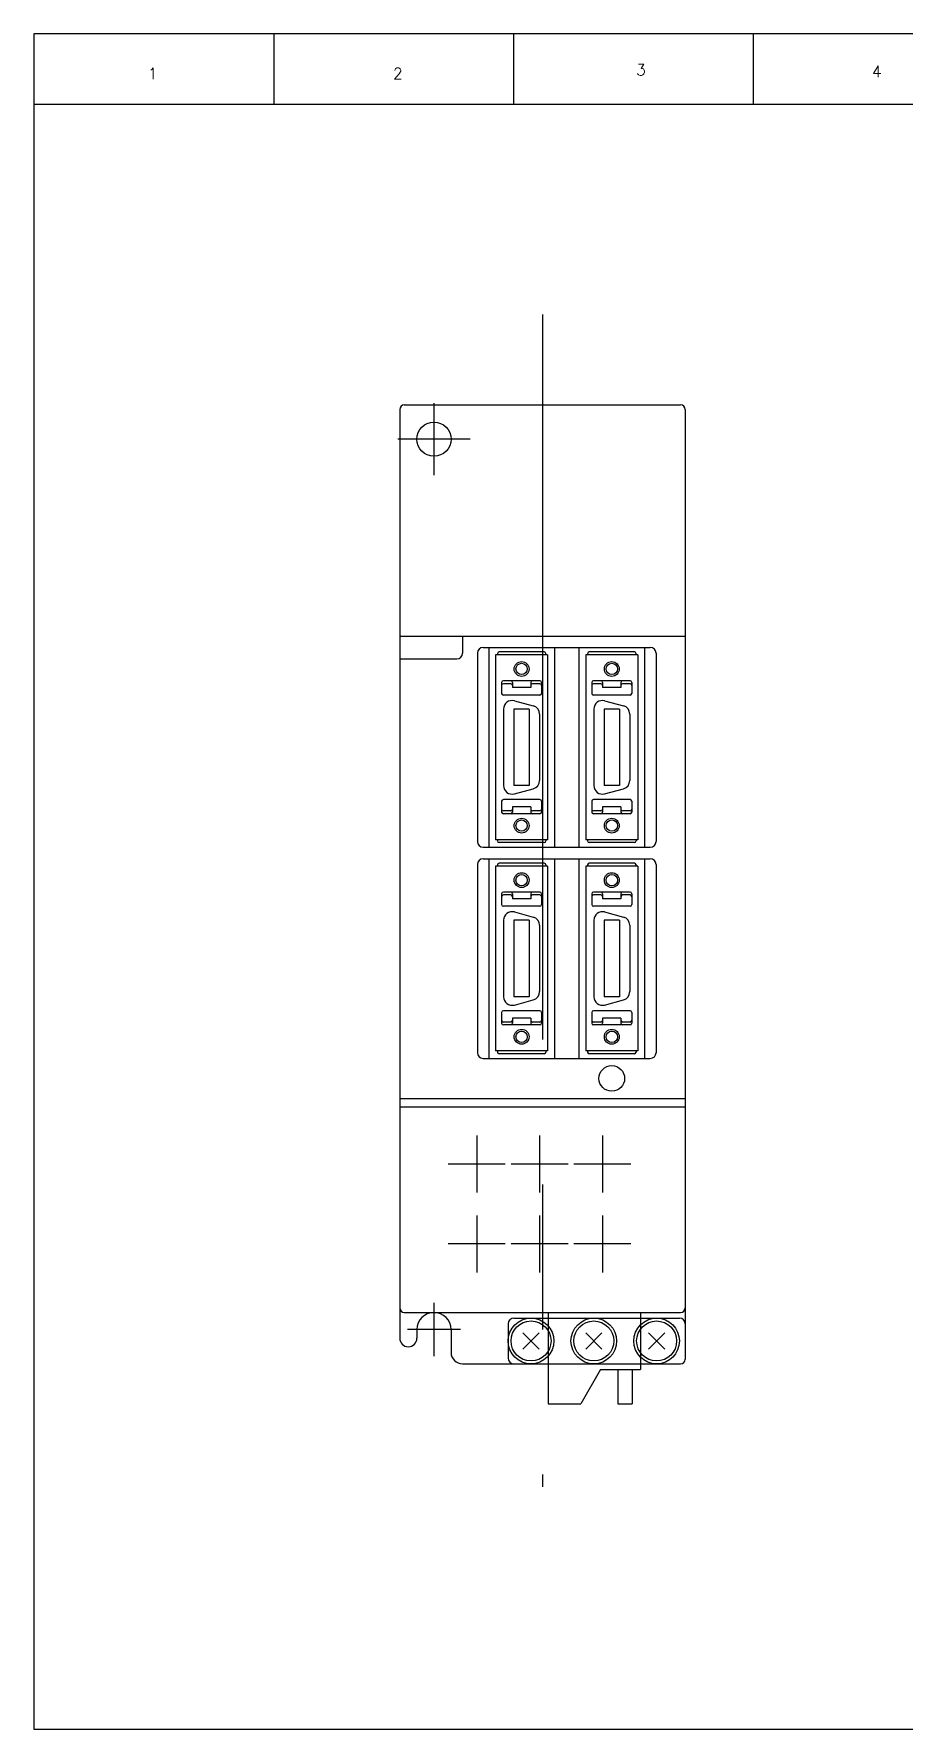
# Model space of a CAD drawing. Header units: millimetres. Extents: x -945625 to 316, y 6 to 533140.
# Drawn here: x -945094 to -944941.5, y 532278.3 to 532575.3 of the extents above; entities that cross this region are included whole.
import ezdxf

# ---------------------------------------------------------------- set-up
doc = ezdxf.new("R2010")
doc.units = ezdxf.units.MM
doc.header["$LTSCALE"] = 4
doc.linetypes.add('CENTER', pattern=[50.8, 31.75, -6.35, 6.35, -6.35])
for name, color, linetype in [('10', 4, 'Continuous'), ('11', 7, 'Continuous'), ('12', 3, 'Continuous'), ('16', 4, 'CENTER'), ('17', 6, 'CENTER')]:
    doc.layers.add(name, color=color, linetype=linetype)
doc.styles.get("Standard").update_dxf_attribs({"font": 'simplex.shx', "height": 2, "bigfont": '@extfont2.shx'})

msp = doc.modelspace()

# ---------------------------------------------------------------- linework, layer by layer
at = {"ltscale": 0.5}
for p, q in [((-944673.96, 532575.28), (-945093.96, 532575.28)), ((-945093.96, 532575.28), (-945093.96, 532278.28)), ((-945051.96, 532575.28), (-945051.96, 532562.91)), ((-945009.96, 532575.28), (-945009.96, 532562.91)), ((-944967.96, 532575.28), (-944967.96, 532562.91)), ((-944673.96, 532562.91), (-945093.96, 532562.91)), ((-945093.96, 532278.28), (-944673.96, 532278.28))]:
    msp.add_line(p, q, dxfattribs=at)
at = {"layer": '10'}
for p, q in [((-945029.88, 532469.78), (-945029.88, 532346.78)), ((-945018.88, 532469.78), (-945018.88, 532466.78)), ((-945015.28, 532467.78), (-944985.98, 532467.78)), ((-945014.28, 532467.78), (-945014.28, 532432.78)), ((-945002.78, 532467.78), (-945002.78, 532432.78)), ((-944998.48, 532467.78), (-944998.48, 532432.78)), ((-944986.98, 532467.78), (-944986.98, 532432.78)), ((-944979.88, 532469.78), (-944979.88, 532343.08)), ((-945029.88, 532465.78), (-945019.88, 532465.78)), ((-945016.28, 532466.78), (-945016.28, 532433.78)), ((-945003.98, 532466.49), (-945013.08, 532466.49)), ((-945013.08, 532466.49), (-945013.08, 532434.09)), ((-945012.78, 532466.69), (-945012.78, 532466.49)), ((-945004.58, 532466.99), (-945012.48, 532466.99)), ((-945004.28, 532466.69), (-945004.28, 532466.49)), ((-945003.98, 532466.49), (-945003.98, 532434.09)), ((-944997.28, 532466.49), (-944997.28, 532434.09)), ((-944988.18, 532466.49), (-944997.28, 532466.49)), ((-944996.98, 532466.69), (-944996.98, 532466.49)), ((-944988.78, 532466.99), (-944996.68, 532466.99)), ((-944988.48, 532466.69), (-944988.48, 532466.49)), ((-944988.18, 532466.49), (-944988.18, 532434.09)), ((-944984.98, 532466.78), (-944984.98, 532433.78)), ((-945012.03, 532461.64), (-945012.03, 532459.74)), ((-945010.43, 532461.94), (-945011.73, 532461.94)), ((-945006.63, 532461.94), (-945010.43, 532461.94)), ((-945010.13, 532461.64), (-945010.13, 532460.74)), ((-945006.93, 532461.64), (-945006.93, 532460.74)), ((-945005.33, 532461.94), (-945006.63, 532461.94)), ((-945005.03, 532461.64), (-945005.03, 532459.74)), ((-944996.23, 532461.64), (-944996.23, 532459.74)), ((-944994.63, 532461.94), (-944995.93, 532461.94)), ((-944990.83, 532461.94), (-944994.63, 532461.94)), ((-944994.33, 532461.64), (-944994.33, 532460.74)), ((-944991.13, 532461.64), (-944991.13, 532460.74)), ((-944989.53, 532461.94), (-944990.83, 532461.94)), ((-944989.23, 532461.64), (-944989.23, 532459.74)), ((-945010.43, 532461.44), (-945011.73, 532461.44)), ((-945005.33, 532459.44), (-945011.73, 532459.44)), ((-945006.93, 532460.74), (-945010.13, 532460.74)), ((-945005.33, 532461.44), (-945006.63, 532461.44)), ((-944994.63, 532461.44), (-944995.93, 532461.44)), ((-944989.53, 532459.44), (-944995.93, 532459.44)), ((-944991.13, 532460.74), (-944994.33, 532460.74)), ((-944989.53, 532461.44), (-944990.83, 532461.44)), ((-945011.68, 532456.99), (-945011.68, 532443.59)), ((-945009.88, 532456.99), (-945009.88, 532443.59)), ((-945007.18, 532456.99), (-945009.88, 532456.99)), ((-945009.79, 532458.44), (-945006.49, 532457.56)), ((-945007.18, 532456.99), (-945007.18, 532443.59)), ((-945005.38, 532456.11), (-945005.38, 532444.48)), ((-944995.88, 532456.99), (-944995.88, 532443.59)), ((-944991.38, 532456.99), (-944994.08, 532456.99)), ((-944994.08, 532456.99), (-944994.08, 532443.59)), ((-944993.99, 532458.44), (-944990.69, 532457.56)), ((-944991.38, 532456.99), (-944991.38, 532443.59)), ((-944989.58, 532456.11), (-944989.58, 532444.48)), ((-945012.03, 532440.84), (-945012.03, 532438.94)), ((-945005.33, 532441.14), (-945011.73, 532441.14)), ((-945007.18, 532443.59), (-945009.88, 532443.59)), ((-945009.79, 532442.14), (-945006.49, 532443.03)), ((-945005.03, 532440.84), (-945005.03, 532438.94)), ((-944996.23, 532440.84), (-944996.23, 532438.94)), ((-944989.53, 532441.14), (-944995.93, 532441.14)), ((-944991.38, 532443.59), (-944994.08, 532443.59)), ((-944993.99, 532442.14), (-944990.69, 532443.03)), ((-944989.23, 532440.84), (-944989.23, 532438.94)), ((-945010.43, 532439.14), (-945011.73, 532439.14)), ((-945010.43, 532438.64), (-945011.73, 532438.64)), ((-945006.63, 532438.64), (-945010.43, 532438.64)), ((-945006.93, 532439.84), (-945010.13, 532439.84)), ((-945010.13, 532439.84), (-945010.13, 532438.94)), ((-945006.93, 532439.84), (-945006.93, 532438.94)), ((-945005.33, 532439.14), (-945006.63, 532439.14)), ((-945005.33, 532438.64), (-945006.63, 532438.64)), ((-944994.63, 532439.14), (-944995.93, 532439.14)), ((-944994.63, 532438.64), (-944995.93, 532438.64)), ((-944990.83, 532438.64), (-944994.63, 532438.64)), ((-944994.33, 532439.84), (-944994.33, 532438.94)), ((-944991.13, 532439.84), (-944994.33, 532439.84)), ((-944991.13, 532439.84), (-944991.13, 532438.94)), ((-944989.53, 532439.14), (-944990.83, 532439.14)), ((-944989.53, 532438.64), (-944990.83, 532438.64)), ((-945015.28, 532432.78), (-944985.98, 532432.78)), ((-945003.98, 532434.09), (-945013.08, 532434.09)), ((-945012.78, 532434.09), (-945012.78, 532433.89)), ((-945004.58, 532433.59), (-945012.48, 532433.59)), ((-945004.28, 532434.09), (-945004.28, 532433.89)), ((-944988.18, 532434.09), (-944997.28, 532434.09)), ((-944996.98, 532434.09), (-944996.98, 532433.89)), ((-944988.78, 532433.59), (-944996.68, 532433.59)), ((-944988.48, 532434.09), (-944988.48, 532433.89)), ((-945016.28, 532429.78), (-945016.28, 532396.78)), ((-945015.28, 532430.78), (-944985.98, 532430.78)), ((-945014.28, 532430.78), (-945014.28, 532395.78)), ((-945013.08, 532429.49), (-945013.08, 532397.09)), ((-945003.98, 532429.49), (-945013.08, 532429.49)), ((-945012.78, 532429.69), (-945012.78, 532429.49)), ((-945004.58, 532429.99), (-945012.48, 532429.99)), ((-945004.28, 532429.69), (-945004.28, 532429.49)), ((-945003.98, 532429.49), (-945003.98, 532397.09)), ((-945002.78, 532430.78), (-945002.78, 532395.78)), ((-944998.48, 532430.78), (-944998.48, 532395.78)), ((-944988.18, 532429.49), (-944997.28, 532429.49)), ((-944997.28, 532429.49), (-944997.28, 532397.09)), ((-944996.98, 532429.69), (-944996.98, 532429.49)), ((-944988.78, 532429.99), (-944996.68, 532429.99)), ((-944988.48, 532429.69), (-944988.48, 532429.49)), ((-944988.18, 532429.49), (-944988.18, 532397.09)), ((-944986.98, 532430.78), (-944986.98, 532395.78)), ((-944984.98, 532429.78), (-944984.98, 532396.78)), ((-945012.03, 532424.64), (-945012.03, 532422.74)), ((-945010.43, 532424.94), (-945011.73, 532424.94)), ((-945010.43, 532424.44), (-945011.73, 532424.44)), ((-945006.63, 532424.94), (-945010.43, 532424.94)), ((-945010.13, 532424.64), (-945010.13, 532423.74)), ((-945006.93, 532423.74), (-945010.13, 532423.74)), ((-945006.93, 532424.64), (-945006.93, 532423.74)), ((-945005.33, 532424.94), (-945006.63, 532424.94)), ((-945005.33, 532424.44), (-945006.63, 532424.44)), ((-945005.03, 532424.64), (-945005.03, 532422.74)), ((-944996.23, 532424.64), (-944996.23, 532422.74)), ((-944994.63, 532424.94), (-944995.93, 532424.94)), ((-944994.63, 532424.44), (-944995.93, 532424.44)), ((-944990.83, 532424.94), (-944994.63, 532424.94)), ((-944994.33, 532424.64), (-944994.33, 532423.74)), ((-944991.13, 532423.74), (-944994.33, 532423.74)), ((-944991.13, 532424.64), (-944991.13, 532423.74)), ((-944989.53, 532424.94), (-944990.83, 532424.94)), ((-944989.53, 532424.44), (-944990.83, 532424.44)), ((-944989.23, 532424.64), (-944989.23, 532422.74)), ((-945005.33, 532422.44), (-945011.73, 532422.44)), ((-945009.79, 532421.44), (-945006.49, 532420.56)), ((-944989.53, 532422.44), (-944995.93, 532422.44)), ((-944993.99, 532421.44), (-944990.69, 532420.56)), ((-945011.68, 532419.99), (-945011.68, 532406.59)), ((-945007.18, 532419.99), (-945009.88, 532419.99)), ((-945009.88, 532419.99), (-945009.88, 532406.59)), ((-945007.18, 532419.99), (-945007.18, 532406.59)), ((-945005.38, 532419.11), (-945005.38, 532407.48)), ((-944995.88, 532419.99), (-944995.88, 532406.59)), ((-944994.08, 532419.99), (-944994.08, 532406.59)), ((-944991.38, 532419.99), (-944994.08, 532419.99)), ((-944991.38, 532419.99), (-944991.38, 532406.59)), ((-944989.58, 532419.11), (-944989.58, 532407.48)), ((-945007.18, 532406.59), (-945009.88, 532406.59)), ((-945009.79, 532405.14), (-945006.49, 532406.03)), ((-944991.38, 532406.59), (-944994.08, 532406.59)), ((-944993.99, 532405.14), (-944990.69, 532406.03)), ((-945012.03, 532403.84), (-945012.03, 532401.94)), ((-945005.33, 532404.14), (-945011.73, 532404.14)), ((-945010.13, 532402.84), (-945010.13, 532401.94)), ((-945006.93, 532402.84), (-945010.13, 532402.84)), ((-945006.93, 532402.84), (-945006.93, 532401.94)), ((-945005.03, 532403.84), (-945005.03, 532401.94)), ((-944996.23, 532403.84), (-944996.23, 532401.94)), ((-944989.53, 532404.14), (-944995.93, 532404.14)), ((-944991.13, 532402.84), (-944994.33, 532402.84)), ((-944994.33, 532402.84), (-944994.33, 532401.94)), ((-944991.13, 532402.84), (-944991.13, 532401.94)), ((-944989.23, 532403.84), (-944989.23, 532401.94)), ((-945010.43, 532402.14), (-945011.73, 532402.14)), ((-945010.43, 532401.64), (-945011.73, 532401.64)), ((-945006.63, 532401.64), (-945010.43, 532401.64)), ((-945005.33, 532402.14), (-945006.63, 532402.14)), ((-945005.33, 532401.64), (-945006.63, 532401.64)), ((-944994.63, 532402.14), (-944995.93, 532402.14)), ((-944994.63, 532401.64), (-944995.93, 532401.64)), ((-944990.83, 532401.64), (-944994.63, 532401.64)), ((-944989.53, 532402.14), (-944990.83, 532402.14)), ((-944989.53, 532401.64), (-944990.83, 532401.64)), ((-945003.98, 532397.09), (-945013.08, 532397.09)), ((-945012.78, 532397.09), (-945012.78, 532396.89)), ((-945004.58, 532396.59), (-945012.48, 532396.59)), ((-945004.28, 532397.09), (-945004.28, 532396.89)), ((-944988.18, 532397.09), (-944997.28, 532397.09)), ((-944996.98, 532397.09), (-944996.98, 532396.89)), ((-944988.78, 532396.59), (-944996.68, 532396.59)), ((-944988.48, 532397.09), (-944988.48, 532396.89)), ((-945015.28, 532395.78), (-944985.98, 532395.78)), ((-945029.88, 532388.78), (-944979.88, 532388.78)), ((-945029.88, 532387.28), (-944979.88, 532387.28)), ((-945029.08, 532351.28), (-944980.68, 532351.28)), ((-945010.88, 532349.28), (-945010.88, 532343.28)), ((-945009.88, 532350.28), (-944980.88, 532350.28)), ((-945003.88, 532351.28), (-945003.88, 532335.28)), ((-944987.68, 532351.28), (-944987.68, 532341.28)), ((-945008.29, 532347.69), (-945005.46, 532344.86)), ((-945005.46, 532347.69), (-945008.29, 532344.86)), ((-944994.46, 532347.69), (-944997.29, 532344.86)), ((-944997.29, 532347.69), (-944994.46, 532344.86)), ((-944986.29, 532347.69), (-944983.46, 532344.86)), ((-944983.46, 532347.69), (-944986.29, 532344.86)), ((-945018.88, 532342.28), (-944980.68, 532342.28)), ((-944994.68, 532341.28), (-944998.14, 532335.28)), ((-944994.68, 532341.28), (-944987.68, 532341.28)), ((-944991.68, 532341.28), (-944991.68, 532335.28)), ((-944989.18, 532341.28), (-944989.18, 532335.28)), ((-945003.88, 532335.28), (-944998.14, 532335.28)), ((-944991.68, 532335.28), (-944989.18, 532335.28))]:
    msp.add_line(p, q, dxfattribs=at)
for centre, radius in [((-945008.53, 532464.02), 1.3), ((-945008.53, 532464.02), 1), ((-944992.73, 532464.02), 1.3), ((-944992.73, 532464.02), 1), ((-945008.53, 532436.57), 1.3), ((-944992.73, 532436.57), 1.3), ((-945008.53, 532436.57), 1), ((-944992.73, 532436.57), 1), ((-945008.53, 532427.02), 1.3), ((-945008.53, 532427.02), 1), ((-944992.73, 532427.02), 1.3), ((-944992.73, 532427.02), 1), ((-945008.53, 532399.57), 1.3), ((-945008.53, 532399.57), 1), ((-944992.73, 532399.57), 1.3), ((-944992.73, 532399.57), 1), ((-944992.73, 532392.28), 2.25), ((-945006.88, 532346.28), 4), ((-945006.88, 532346.28), 3.5), ((-944995.88, 532346.28), 4), ((-944995.88, 532346.28), 3.5), ((-944984.88, 532346.28), 4), ((-944984.88, 532346.28), 3.5)]:
    msp.add_circle(centre, radius, dxfattribs=at)
for centre, radius, start, end in [((-945015.28, 532466.78), 1, 90, 180), ((-944985.98, 532466.78), 1, 0, 90), ((-945019.88, 532466.78), 1, 270, 0), ((-945012.48, 532466.69), 0.3, 90, 180), ((-945004.58, 532466.69), 0.3, 0, 90), ((-944996.68, 532466.69), 0.3, 90, 180), ((-944988.78, 532466.69), 0.3, 0, 90), ((-945011.73, 532461.64), 0.3, 90, 180), ((-945010.43, 532461.64), 0.3, 0, 90), ((-945006.63, 532461.64), 0.3, 90, 180), ((-945005.33, 532461.64), 0.3, 0, 90), ((-944995.93, 532461.64), 0.3, 90, 180), ((-944994.63, 532461.64), 0.3, 0, 90), ((-944990.83, 532461.64), 0.3, 90, 180), ((-944989.53, 532461.64), 0.3, 0, 90), ((-945011.73, 532461.14), 0.3, 90, 180), ((-945011.73, 532459.74), 0.3, 180, 270), ((-945010.43, 532461.14), 0.3, 0, 90), ((-945006.63, 532461.14), 0.3, 90, 180), ((-945005.33, 532461.14), 0.3, 0, 90), ((-945005.33, 532459.74), 0.3, 270, 0), ((-944995.93, 532461.14), 0.3, 90, 180), ((-944995.93, 532459.74), 0.3, 180, 270), ((-944994.63, 532461.14), 0.3, 0, 90), ((-944990.83, 532461.14), 0.3, 90, 180), ((-944989.53, 532461.14), 0.3, 0, 90), ((-944989.53, 532459.74), 0.3, 270, 0), ((-945010.18, 532456.99), 1.5, 75, 180), ((-945006.88, 532456.11), 1.5, 0, 75), ((-944994.38, 532456.99), 1.5, 75, 180), ((-944991.08, 532456.11), 1.5, 0, 75), ((-945006.88, 532444.48), 1.5, 285, 0), ((-944991.08, 532444.48), 1.5, 285, 0), ((-945011.73, 532440.84), 0.3, 90, 180), ((-945010.18, 532443.59), 1.5, 180, 285), ((-945005.33, 532440.84), 0.3, 0, 90), ((-944995.93, 532440.84), 0.3, 90, 180), ((-944994.38, 532443.59), 1.5, 180, 285), ((-944989.53, 532440.84), 0.3, 0, 90), ((-945011.73, 532439.44), 0.3, 180, 270), ((-945011.73, 532438.94), 0.3, 180, 270), ((-945010.43, 532439.44), 0.3, 270, 0), ((-945010.43, 532438.94), 0.3, 270, 0), ((-945006.63, 532439.44), 0.3, 180, 270), ((-945006.63, 532438.94), 0.3, 180, 270), ((-945005.33, 532439.44), 0.3, 270, 0), ((-945005.33, 532438.94), 0.3, 270, 0), ((-944995.93, 532439.44), 0.3, 180, 270), ((-944995.93, 532438.94), 0.3, 180, 270), ((-944994.63, 532439.44), 0.3, 270, 0), ((-944994.63, 532438.94), 0.3, 270, 0), ((-944990.83, 532439.44), 0.3, 180, 270), ((-944990.83, 532438.94), 0.3, 180, 270), ((-944989.53, 532439.44), 0.3, 270, 0), ((-944989.53, 532438.94), 0.3, 270, 0), ((-945015.28, 532433.78), 1, 180, 270), ((-945012.48, 532433.89), 0.3, 180, 270), ((-945004.58, 532433.89), 0.3, 270, 0), ((-944996.68, 532433.89), 0.3, 180, 270), ((-944988.78, 532433.89), 0.3, 270, 0), ((-944985.98, 532433.78), 1, 270, 0), ((-945015.28, 532429.78), 1, 90, 180), ((-945012.48, 532429.69), 0.3, 90, 180), ((-945004.58, 532429.69), 0.3, 0, 90), ((-944996.68, 532429.69), 0.3, 90, 180), ((-944988.78, 532429.69), 0.3, 0, 90), ((-944985.98, 532429.78), 1, 0, 90), ((-945011.73, 532424.64), 0.3, 90, 180), ((-945011.73, 532424.14), 0.3, 90, 180), ((-945010.43, 532424.64), 0.3, 0, 90), ((-945010.43, 532424.14), 0.3, 0, 90), ((-945006.63, 532424.64), 0.3, 90, 180), ((-945006.63, 532424.14), 0.3, 90, 180), ((-945005.33, 532424.64), 0.3, 0, 90), ((-945005.33, 532424.14), 0.3, 0, 90), ((-944995.93, 532424.64), 0.3, 90, 180), ((-944995.93, 532424.14), 0.3, 90, 180), ((-944994.63, 532424.64), 0.3, 0, 90), ((-944994.63, 532424.14), 0.3, 0, 90), ((-944990.83, 532424.64), 0.3, 90, 180), ((-944990.83, 532424.14), 0.3, 90, 180), ((-944989.53, 532424.64), 0.3, 0, 90), ((-944989.53, 532424.14), 0.3, 0, 90), ((-945011.73, 532422.74), 0.3, 180, 270), ((-945010.18, 532419.99), 1.5, 75, 180), ((-945006.88, 532419.11), 1.5, 0, 75), ((-945005.33, 532422.74), 0.3, 270, 0), ((-944995.93, 532422.74), 0.3, 180, 270), ((-944994.38, 532419.99), 1.5, 75, 180), ((-944991.08, 532419.11), 1.5, 0, 75), ((-944989.53, 532422.74), 0.3, 270, 0), ((-945010.18, 532406.59), 1.5, 180, 285), ((-945006.88, 532407.48), 1.5, 285, 0), ((-944994.38, 532406.59), 1.5, 180, 285), ((-944991.08, 532407.48), 1.5, 285, 0), ((-945011.73, 532403.84), 0.3, 90, 180), ((-945011.73, 532402.44), 0.3, 180, 270), ((-945010.43, 532402.44), 0.3, 270, 0), ((-945006.63, 532402.44), 0.3, 180, 270), ((-945005.33, 532403.84), 0.3, 0, 90), ((-945005.33, 532402.44), 0.3, 270, 0), ((-944995.93, 532403.84), 0.3, 90, 180), ((-944995.93, 532402.44), 0.3, 180, 270), ((-944994.63, 532402.44), 0.3, 270, 0), ((-944990.83, 532402.44), 0.3, 180, 270), ((-944989.53, 532403.84), 0.3, 0, 90), ((-944989.53, 532402.44), 0.3, 270, 0), ((-945011.73, 532401.94), 0.3, 180, 270), ((-945010.43, 532401.94), 0.3, 270, 0), ((-945006.63, 532401.94), 0.3, 180, 270), ((-945005.33, 532401.94), 0.3, 270, 0), ((-944995.93, 532401.94), 0.3, 180, 270), ((-944994.63, 532401.94), 0.3, 270, 0), ((-944990.83, 532401.94), 0.3, 180, 270), ((-944989.53, 532401.94), 0.3, 270, 0), ((-945015.28, 532396.78), 1, 180, 270), ((-945012.48, 532396.89), 0.3, 180, 270), ((-945004.58, 532396.89), 0.3, 270, 0), ((-944996.68, 532396.89), 0.3, 180, 270), ((-944988.78, 532396.89), 0.3, 270, 0), ((-944985.98, 532396.78), 1, 270, 0), ((-945029.08, 532352.08), 0.8, 180, 270), ((-944980.68, 532352.08), 0.8, 270, 0), ((-945009.88, 532349.28), 1, 90, 180), ((-944980.88, 532349.28), 1, 0, 90), ((-945028.38, 532346.78), 1.5, 180, 0), ((-945018.88, 532344.28), 2, 180, 270), ((-945009.88, 532343.28), 1, 180, 270), ((-944980.68, 532343.08), 0.8, 270, 0)]:
    msp.add_arc(centre, radius, start, end, dxfattribs=at)
at = {"layer": '11', "linetype": 'Continuous'}
for p, q in [((-945029.88, 532509.48), (-945029.88, 532469.78)), ((-945029.08, 532510.28), (-944980.68, 532510.28)), ((-944979.88, 532509.48), (-944979.88, 532469.78)), ((-945029.88, 532469.78), (-944979.88, 532469.78))]:
    msp.add_line(p, q, dxfattribs=at)
for centre, start, end in [((-945029.08, 532509.48), 90, 180), ((-944980.68, 532509.48), 0, 90)]:
    msp.add_arc(centre, 0.8, start, end, dxfattribs=at)
at = {"layer": '12'}
for p, q in [((-945023.88, 532510.61), (-945023.88, 532497.95)), ((-945017.54, 532504.28), (-945030.21, 532504.28)), ((-945023.88, 532352.95), (-945023.88, 532343.61)), ((-945019.21, 532348.28), (-945028.54, 532348.28)), ((-945026.88, 532348.28), (-945026.88, 532346.78)), ((-945020.88, 532348.28), (-945020.88, 532344.28))]:
    msp.add_line(p, q, dxfattribs=at)
msp.add_circle((-945023.88, 532504.28), 3, dxfattribs=at)
msp.add_arc((-945023.88, 532348.28), 3, 0, 180, dxfattribs=at)
at = {"layer": '16'}
msp.add_line((-945004.88, 532526.09), (-945004.88, 532320.75), dxfattribs=at)
at = {"layer": '17'}
for p, q in [((-945016.38, 532382.28), (-945016.38, 532372.28)), ((-945005.38, 532382.28), (-945005.38, 532372.28)), ((-944994.38, 532382.28), (-944994.38, 532372.28)), ((-945011.38, 532377.28), (-945021.38, 532377.28)), ((-945000.38, 532377.28), (-945010.38, 532377.28)), ((-944989.38, 532377.28), (-944999.38, 532377.28)), ((-945016.38, 532368.28), (-945016.38, 532358.28)), ((-945005.38, 532368.28), (-945005.38, 532358.28)), ((-944994.38, 532368.28), (-944994.38, 532358.28)), ((-945011.38, 532363.28), (-945021.38, 532363.28)), ((-945000.38, 532363.28), (-945010.38, 532363.28)), ((-944989.38, 532363.28), (-944999.38, 532363.28))]:
    msp.add_line(p, q, dxfattribs=at)

# ---------------------------------------------------------------- texts
at = {"char_height": 2, "attachment_point": 1}
for s, insert in [('1', (-945074, 532569.33)), ('2', (-945031.07, 532569.33)), ('3', (-944988.47, 532569.99)), ('4', (-944947.16, 532569.7))]:
    msp.add_mtext_dynamic_manual_height_columns(s, width=5.6768, gutter_width=10, heights=[0], dxfattribs=dict(at, insert=insert))

doc.saveas('drawing.dxf')
